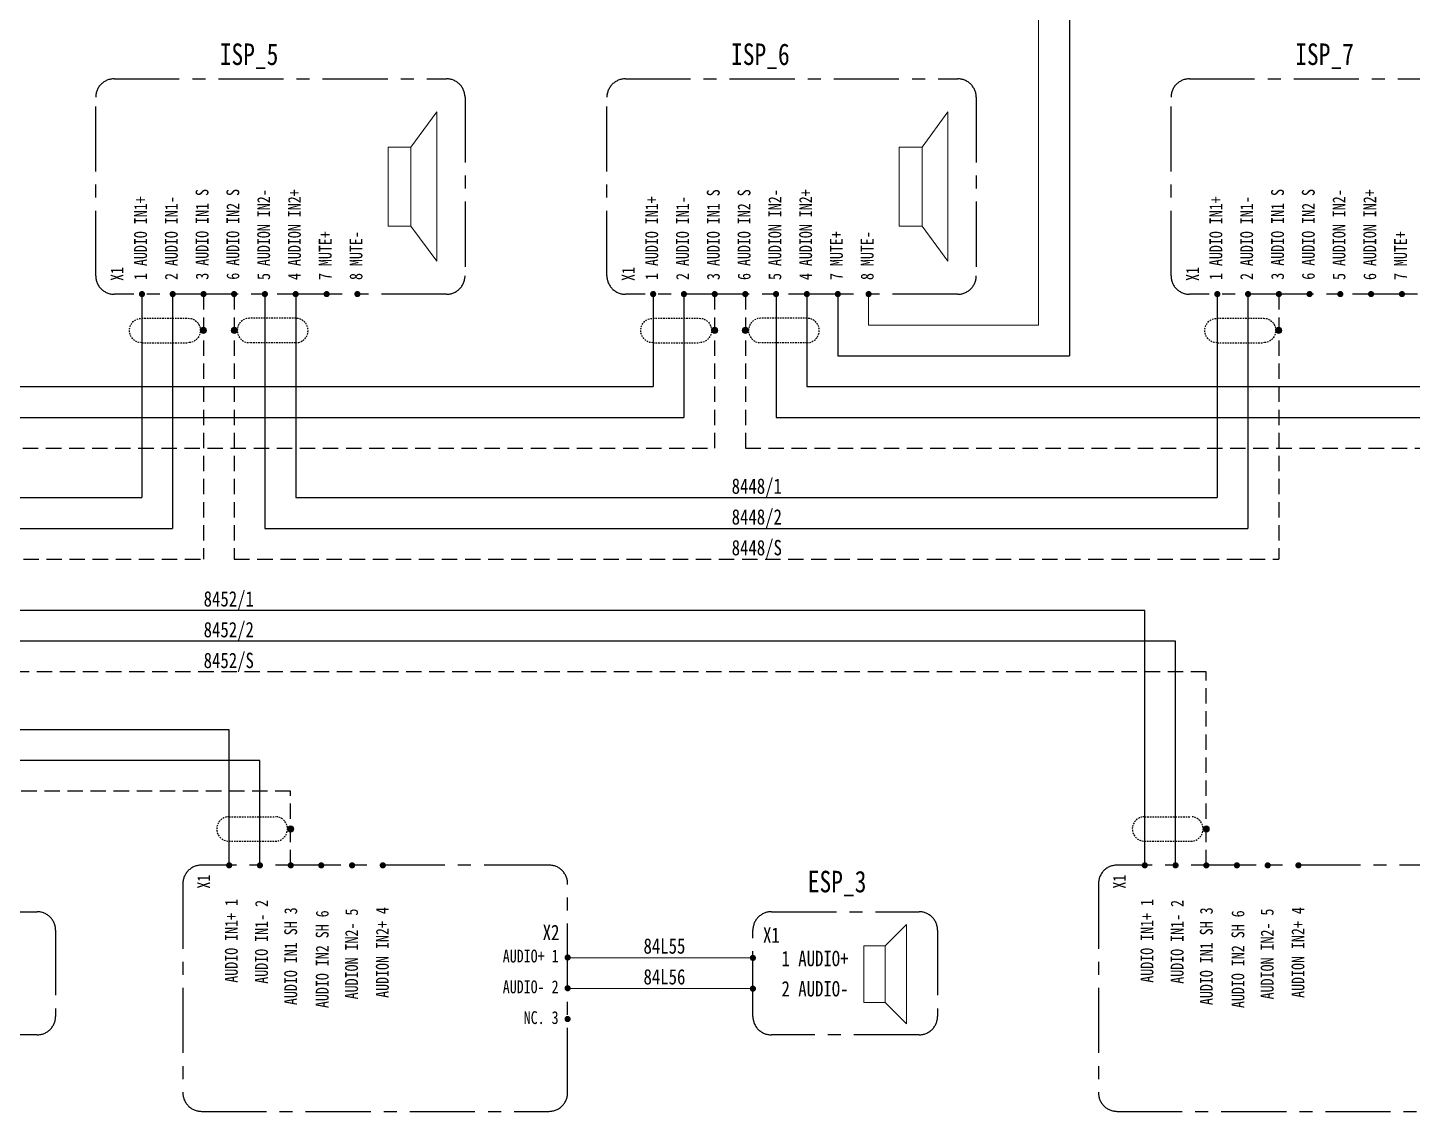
# Model space of a CAD drawing. Header units: millimetres. Extents: x 602 to 1213, y -129 to 311.
# Drawn here: x 935.5 to 1070.5, y -52.2 to 53.4 of the extents above; entities that cross this region are included whole.
import ezdxf
from ezdxf.enums import TextEntityAlignment as Align

# ---------------------------------------------------------------- set-up
doc = ezdxf.new("R2010")
doc.units = ezdxf.units.MM
doc.linetypes.add('CENTER', pattern=[50.8, 31.75, -6.35, 6.35, -6.35])
doc.linetypes.add('HIDDEN', pattern=[0.375, 0.25, -0.125])
for name, color, linetype, lineweight in [('1', 7, 'Continuous', 15), ('7', 7, 'Continuous', 15), ('LINE', 7, 'Continuous', 15), ('TEXT', 7, 'Continuous', 15)]:
    doc.layers.add(name, color=color, linetype=linetype, lineweight=lineweight)
for name, color, linetype in [('AUDIO+', 26, 'Continuous'), ('AUDIO-', 30, 'Continuous'), ('PA+', 116, 'Continuous'), ('SHIELD', 41, 'Continuous')]:
    doc.layers.add(name, color=color, linetype=linetype)
doc.styles.add('ROMANS', font='txt', dxfattribs={"height": 0.2})

# ---------------------------------------------------------------- blocks, each defined once
blk = doc.blocks.new('BALL')
at = {"layer": 'LINE'}
h = blk.add_hatch(color=256, dxfattribs=at)
h.paths.add_polyline_path([(203.75, 320.23, 0.41419), (203.5, 319.98), (203.75, 319.98)])
h.paths.add_polyline_path([(203.75, 320.23), (203.75, 319.98), (204, 319.98, 0.41419)])
h.paths.add_polyline_path([(204, 319.98, 0.00002), (204, 319.98), (203.5, 319.98, 1.00004)])
blk.add_circle((203.75, 319.98), 0.25, dxfattribs=at)
blk = doc.blocks.new('A$C38FC7A60')
at = {"layer": 'SHIELD', "linetype": 'HIDDEN'}
for p, q in [((-1.98, 10), (-1.98, 2.5)), ((0, 0), (0, 0.52))]:
    blk.add_line(p, q, dxfattribs=at)
for points in [[(-1.98, 10), (-1.98, 10), (-1.94, 10.52), (-1.94, 10.52), (-1.23, 12.78), (1.93, 12.35), (1.98, 10), (1.98, 10), (1.98, 2.5), (1.98, 2.5)], [(1.98, 2.5), (1.98, 2.5), (1.94, 1.98), (1.94, 1.98), (1.34, 0.01), (-1.34, 0.01), (-1.94, 1.98), (-1.94, 1.98), (-1.98, 2.5), (-1.98, 2.5)]]:
    blk.add_open_spline(points, degree=3, knots=[0, 0, 0, 0, 1, 1, 1, 2, 2, 2, 3, 3, 3, 3], dxfattribs=at)
at = {"layer": 'SHIELD', "linetype": 'HIDDEN', "xscale": -2, "yscale": 2, "zscale": 2}
blk.add_blockref('BALL', (407.5, -639.96), dxfattribs=at)

msp = doc.modelspace()

# ---------------------------------------------------------------- linework, layer by layer
at = {"color": 1, "linetype": 'CENTER', "ltscale": 0.2}
for points in [[(942.17, 29.24), (942.17, 46.64, -0.414214), (943.97, 48.44), (976.37, 48.44, -0.414214), (978.17, 46.64), (978.17, 29.24, -0.414214), (976.37, 27.44), (943.97, 27.44, -0.414214)], [(992, 29.24), (992, 46.64, -0.414214), (993.8, 48.44), (1026.2, 48.44, -0.414214), (1028, 46.64), (1028, 29.24, -0.414214), (1026.2, 27.44), (993.8, 27.44, -0.414214)], [(1046.99, 29.24), (1046.99, 46.64, -0.414214), (1048.79, 48.44), (1081.19, 48.44, -0.414214), (1082.99, 46.64), (1082.99, 29.24, -0.414214), (1081.19, 27.44), (1048.79, 27.44, -0.414214)], [(950.67, -30.01), (950.67, -50.41, 0.414214), (952.47, -52.21), (986.37, -52.21, 0.414214), (988.17, -50.41), (988.17, -30.01, 0.414214), (986.37, -28.21), (952.47, -28.21, 0.414214)], [(1039.92, -30.01), (1039.92, -50.41, 0.414214), (1041.72, -52.21), (1075.62, -52.21, 0.414214), (1077.42, -50.41), (1077.42, -30.01, 0.414214), (1075.62, -28.21), (1041.72, -28.21, 0.414214)], [(920.26, -42.95), (920.26, -34.55, -0.414214), (922.06, -32.75), (936.46, -32.75, -0.414214), (938.26, -34.55), (938.26, -42.95, -0.414214), (936.46, -44.75), (922.06, -44.75, -0.414214)], [(1006.23, -42.95), (1006.23, -34.55, -0.414214), (1008.03, -32.75), (1022.43, -32.75, -0.414214), (1024.23, -34.55), (1024.23, -42.95, -0.414214), (1022.43, -44.75), (1008.03, -44.75, -0.414214)]]:
    msp.add_lwpolyline(points, format="xyb", close=True, dxfattribs=at)
at = {"const_width": 0.3}
for points in [[(946.68, 27.31, 1), (946.68, 27.61, 1)], [(949.68, 27.31, 1), (949.68, 27.61, 1)], [(952.68, 27.31, 1), (952.68, 27.61, 1)], [(955.66, 27.31, -1), (955.66, 27.61, -1)], [(958.66, 27.31, -1), (958.66, 27.61, -1)], [(961.66, 27.31, -1), (961.66, 27.61, -1)], [(964.68, 27.31, 1), (964.68, 27.61, 1)], [(967.68, 27.31, 1), (967.68, 27.61, 1)], [(996.51, 27.31, 1), (996.51, 27.61, 1)], [(999.51, 27.31, 1), (999.51, 27.61, 1)], [(1002.51, 27.31, 1), (1002.51, 27.61, 1)], [(1005.49, 27.31, -1), (1005.49, 27.61, -1)], [(1008.49, 27.31, -1), (1008.49, 27.61, -1)], [(1011.49, 27.31, -1), (1011.49, 27.61, -1)], [(1014.51, 27.31, 1), (1014.51, 27.61, 1)], [(1017.51, 27.31, 1), (1017.51, 27.61, 1)], [(1051.5, 27.31, 1), (1051.5, 27.61, 1)], [(1054.5, 27.31, 1), (1054.5, 27.61, 1)], [(1057.5, 27.31, 1), (1057.5, 27.61, 1)], [(1060.49, 27.31, -1), (1060.49, 27.61, -1)], [(1063.49, 27.31, -1), (1063.49, 27.61, -1)], [(1066.49, 27.31, -1), (1066.49, 27.61, -1)], [(1069.5, 27.31, 1), (1069.5, 27.61, 1)], [(955.18, -28.08, -1), (955.18, -28.38, -1)], [(958.18, -28.08, -1), (958.18, -28.38, -1)], [(961.18, -28.08, -1), (961.18, -28.38, -1)], [(964.16, -28.08, 1), (964.16, -28.38, 1)], [(967.16, -28.08, 1), (967.16, -28.38, 1)], [(970.16, -28.08, 1), (970.16, -28.38, 1)], [(1044.43, -28.08, -1), (1044.43, -28.38, -1)], [(1047.43, -28.08, -1), (1047.43, -28.38, -1)], [(1050.43, -28.08, -1), (1050.43, -28.38, -1)], [(1053.41, -28.08, 1), (1053.41, -28.38, 1)], [(1056.41, -28.08, 1), (1056.41, -28.38, 1)], [(1059.41, -28.08, 1), (1059.41, -28.38, 1)], [(988.32, -37.21, -1), (988.02, -37.21, -1)], [(1006.08, -37.25, -1), (1006.38, -37.25, -1)], [(988.32, -40.21, -1), (988.02, -40.21, -1)], [(1006.08, -40.25, -1), (1006.38, -40.25, -1)], [(988.32, -43.21, -1), (988.02, -43.21, -1)]]:
    msp.add_lwpolyline(points, format="xyb", close=True, dxfattribs=at)
at = {"layer": '1'}
msp.add_line((1017.51, 24.44), (1034.08, 24.44), dxfattribs=at)
at = {"layer": '7'}
for p, q in [((1034.08, 57.74), (1034.08, 24.44)), ((1017.51, 27.34), (1017.51, 24.44)), ((988.31, -37.25), (1006.21, -37.25)), ((988.31, -40.25), (1006.21, -40.25))]:
    msp.add_line(p, q, dxfattribs=at)
at = {"layer": '7', "color": 0}
for p, q in [((975.41, 45.21), (972.89, 41.79)), ((975.41, 30.66), (975.41, 45.21)), ((1025.24, 45.21), (1022.72, 41.79)), ((1025.24, 30.66), (1025.24, 45.21)), ((970.67, 34.08), (970.67, 41.79)), ((970.67, 41.79), (972.89, 41.79)), ((972.89, 41.79), (972.89, 34.08)), ((1020.5, 34.08), (1020.5, 41.79)), ((1020.5, 41.79), (1022.72, 41.79)), ((1022.72, 41.79), (1022.72, 34.08)), ((972.89, 34.08), (970.67, 34.08)), ((972.89, 34.08), (975.41, 30.66)), ((1022.72, 34.08), (1020.5, 34.08)), ((1022.72, 34.08), (1025.24, 30.66)), ((1021.21, -34), (1019.13, -36.08)), ((1021.21, -43.69), (1021.21, -34)), ((1017.05, -41.61), (1017.05, -36.08)), ((1017.05, -36.08), (1019.13, -36.08)), ((1019.13, -36.08), (1019.13, -41.61)), ((1019.13, -41.61), (1017.05, -41.61)), ((1019.13, -41.61), (1021.21, -43.69))]:
    msp.add_line(p, q, dxfattribs=at)
at = {"layer": 'AUDIO+'}
for p, q in [((946.67, 27.44), (946.67, 7.62)), ((961.67, 27.44), (961.67, 7.62)), ((996.5, 27.44), (996.5, 18.44)), ((1011.5, 27.44), (1011.5, 18.44)), ((1051.49, 27.44), (1051.49, 7.62)), ((909.57, 18.44), (996.5, 18.44)), ((1011.5, 18.44), (1094.75, 18.44)), ((851.12, 7.62), (946.67, 7.62)), ((961.67, 7.62), (1051.49, 7.62)), ((1044.42, -3.38), (884.19, -3.38)), ((1044.42, -3.38), (955.17, -3.38)), ((1044.42, -28.21), (1044.42, -3.38)), ((955.17, -15.01), (799.96, -15.01)), ((955.17, -28.21), (955.17, -15.01))]:
    msp.add_line(p, q, dxfattribs=at)
at = {"layer": 'AUDIO-'}
for p, q in [((949.67, 27.44), (949.67, 4.62)), ((958.67, 27.44), (958.67, 4.62)), ((999.5, 27.44), (999.5, 15.44)), ((1008.5, 27.44), (1008.5, 15.44)), ((1054.49, 27.44), (1054.49, 4.62)), ((906.57, 15.44), (999.5, 15.44)), ((1008.5, 15.44), (1097.75, 15.44)), ((848.12, 4.62), (949.67, 4.62)), ((958.67, 4.62), (1054.49, 4.62)), ((1047.42, -6.38), (881.19, -6.38)), ((1047.42, -6.38), (958.17, -6.38)), ((1047.42, -28.21), (1047.42, -6.38)), ((958.17, -18.01), (796.96, -18.01)), ((958.17, -28.21), (958.17, -18.01))]:
    msp.add_line(p, q, dxfattribs=at)
at = {"layer": 'PA+'}
for p, q in [((1037.08, 54.61), (1037.08, 21.44)), ((1014.51, 27.44), (1014.51, 21.44)), ((1014.51, 21.44), (1037.08, 21.44))]:
    msp.add_line(p, q, dxfattribs=at)
at = {"layer": 'SHIELD', "linetype": 'HIDDEN', "ltscale": 6}
for p, q in [((952.67, 27.44), (952.67, 1.62)), ((955.67, 27.44), (955.67, 1.62)), ((1002.5, 27.44), (1002.5, 12.44)), ((1005.5, 27.44), (1005.5, 12.44)), ((1057.49, 27.44), (1057.49, 1.62)), ((903.57, 12.44), (1002.5, 12.44)), ((1005.5, 12.44), (1100.75, 12.44)), ((845.12, 1.62), (952.67, 1.62)), ((955.67, 1.62), (1057.49, 1.62)), ((1050.42, -9.38), (878.19, -9.38)), ((1050.42, -9.38), (961.17, -9.38)), ((1050.42, -28.21), (1050.42, -9.38)), ((961.17, -21.01), (793.96, -21.01)), ((961.17, -28.21), (961.17, -21.01))]:
    msp.add_line(p, q, dxfattribs=at)

# ---------------------------------------------------------------- block references
at = {"layer": '7', "yscale": 0.5999999999999659}
for p, xscale, zscale, rotation in [((952.67, 23.91), 0.5999999999999659, 0.5999999999999659, 90), ((955.67, 23.91), -0.5999999999999659, 0.6, 270), ((1002.5, 23.91), 0.5999999999999659, 0.5999999999999659, 90), ((1005.5, 23.91), -0.5999999999999659, 0.6, 270), ((1057.49, 23.91), 0.5999999999999659, 0.5999999999999659, 90), ((961.17, -24.68), -0.5999999999999659, 0.6, 90), ((1050.42, -24.68), -0.5999999999999659, 0.6, 90)]:
    msp.add_blockref('A$C38FC7A60', p, dxfattribs=dict(at, xscale=xscale, zscale=zscale, rotation=rotation))

# ---------------------------------------------------------------- texts
at = {"style": 'ROMANS', "width": 0.8}
for s, p in [('1 AUDIO IN1+', (946.54, 28.83)), ('2 AUDIO IN1-', (949.54, 28.83)), ('3 AUDIO IN1 S', (952.54, 28.86)), ('6 AUDIO IN2 S', (955.54, 28.86)), ('5 AUDION IN2-', (958.54, 28.83)), ('4 AUDION IN2+', (961.54, 28.83)), ('1 AUDIO IN1+', (996.37, 28.83)), ('2 AUDIO IN1-', (999.37, 28.83)), ('3 AUDIO IN1 S', (1002.37, 28.83)), ('6 AUDIO IN2 S', (1005.37, 28.83)), ('5 AUDION IN2-', (1008.37, 28.83)), ('4 AUDION IN2+', (1011.37, 28.83)), ('1 AUDIO IN1+', (1051.36, 28.83)), ('2 AUDIO IN1-', (1054.36, 28.83)), ('3 AUDIO IN1 S', (1057.37, 28.86)), ('6 AUDIO IN2 S', (1060.37, 28.86)), ('5 AUDION IN2-', (1063.36, 28.83)), ('6 AUDION IN2+', (1066.36, 28.83)), ('7 MUTE+', (964.54, 28.83)), ('8 MUTE-', (967.54, 28.83)), ('7 MUTE+', (1014.37, 28.83)), ('8 MUTE-', (1017.37, 28.83)), ('7 MUTE+', (1069.36, 28.83)), ('AUDIO IN1+ 1', (955.39, -39.67)), ('AUDIO IN1- 2', (958.33, -39.77)), ('AUDION IN2+ 4', (970.11, -41.15)), ('AUDIO IN1+ 1', (1044.64, -39.67)), ('AUDIO IN1- 2', (1047.58, -39.77)), ('AUDION IN2+ 4', (1059.36, -41.15)), ('AUDIO IN1 SH 3', (961.18, -41.85)), ('AUDIO IN2 SH 6', (964.25, -42.14)), ('AUDION IN2- 5', (967.11, -41.29)), ('AUDIO IN1 SH 3', (1050.43, -41.85)), ('AUDIO IN2 SH 6', (1053.51, -42.14)), ('AUDION IN2- 5', (1056.36, -41.29))]:
    msp.add_text(s, height=1.25, rotation=90, dxfattribs=at).set_placement(p, align=Align.MIDDLE_LEFT)
for s, height, p in [('AUDIO+ 1', 1.25, (987.29, -37.07)), ('1 AUDIO+', 1.5, (1015.55, -37.31)), ('AUDIO- 2', 1.25, (987.29, -40.07)), ('2 AUDIO-', 1.5, (1015.55, -40.26)), ('NC. 3', 1.25, (987.29, -43.07))]:
    msp.add_text(s, height=height, dxfattribs=at).set_placement(p, align=Align.MIDDLE_RIGHT)
at = {"layer": 'TEXT', "lineweight": 0, "style": 'ROMANS', "width": 0.8}
for s, p in [('ISP_5', (957.12, 49.79)), ('ISP_6', (1006.96, 49.79)), ('ISP_7', (1061.95, 49.79)), ('ESP_3', (1014.44, -30.86))]:
    msp.add_text(s, height=2.1, dxfattribs=at).set_placement(p, align=Align.CENTER)
at = {"layer": 'TEXT', "style": 'ROMANS', "width": 0.8}
for p in [(944.25, 30.1), (994.08, 30.1), (1049.08, 30.1), (952.7, -29.14), (1041.95, -29.14)]:
    msp.add_text('X1', height=1.25, rotation=90, dxfattribs=at).set_placement(p, align=Align.MIDDLE_RIGHT)
for s, p in [('8448/1', (1009.06, 8.74)), ('8448/2', (1009.06, 5.74)), ('8448/S', (1009.06, 2.74)), ('8452/1', (957.59, -2.25)), ('8452/2', (957.59, -5.25)), ('8452/S', (957.59, -8.25)), ('X2', (987.37, -34.77)), ('X1', (1008.85, -35.03)), ('84L55', (999.65, -36.09)), ('84L56', (999.65, -39.09))]:
    msp.add_text(s, height=1.5, dxfattribs=at).set_placement(p, align=Align.MIDDLE_RIGHT)

doc.saveas('drawing.dxf')
